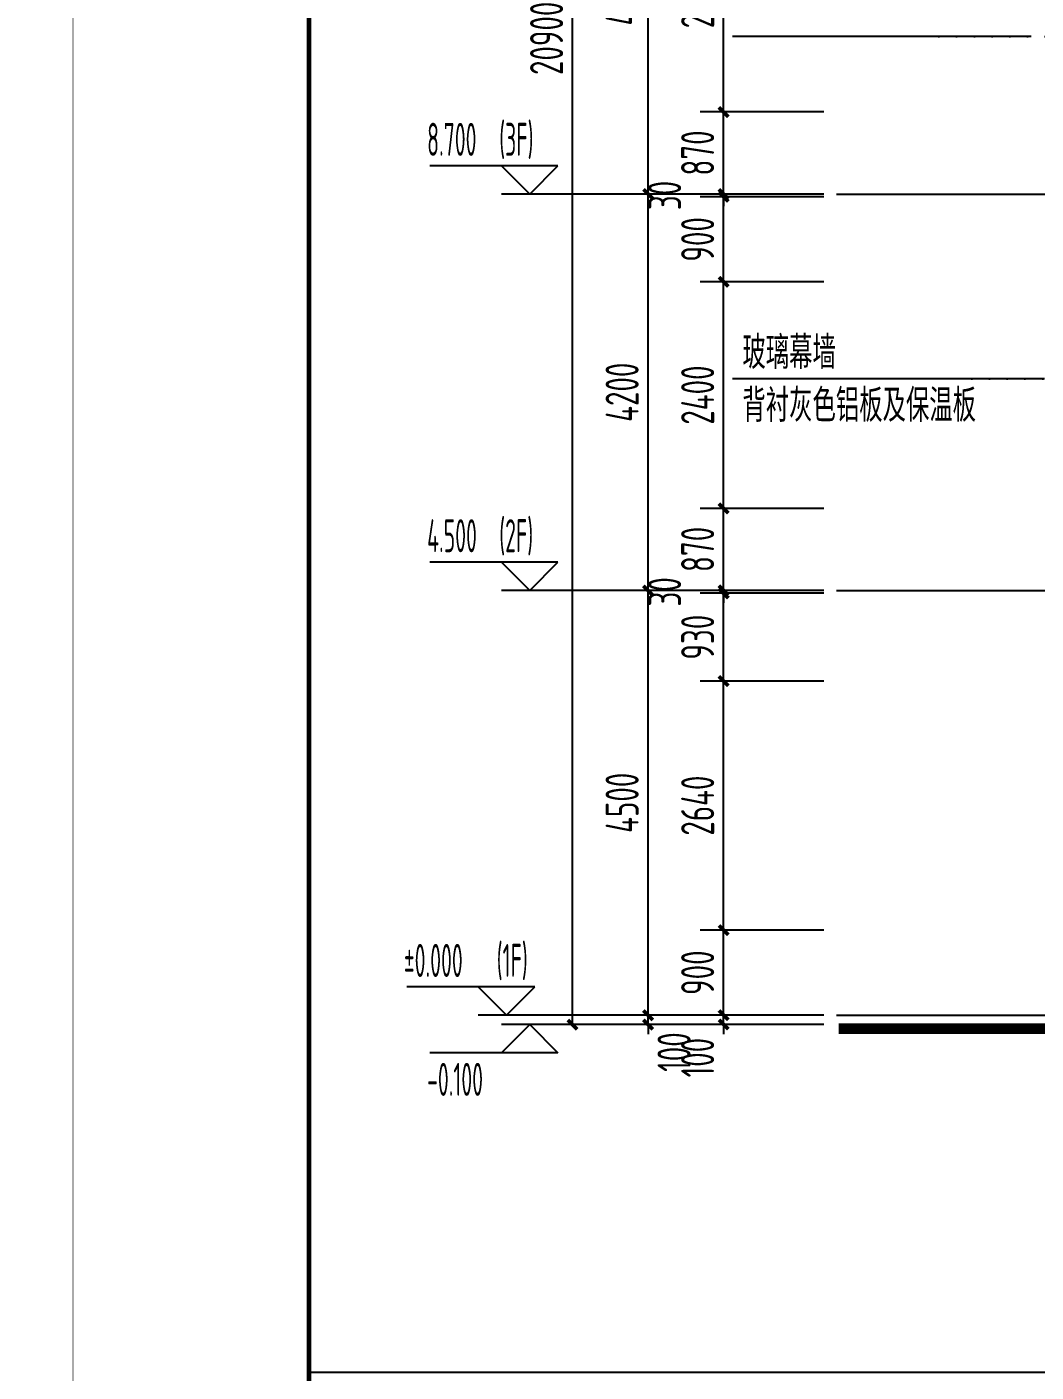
# Model space of a CAD drawing. Extents: x -863035 to 270371, y -8918 to 240488.
# Drawn here: x -315405 to -304715, y 54575 to 68828 of the extents above; entities that cross this region are included whole.
import ezdxf

# ---------------------------------------------------------------- set-up
doc = ezdxf.new("R2010")
doc.units = 0
doc.header["$LTSCALE"] = 1000
doc.header["$MEASUREMENT"] = 0
doc.linetypes.add('109-34 轴网$0$L1$0$$AUDIT_BAD_LTYPE1', pattern=[0])
doc.linetypes.add('DOT2', pattern=[0.125, 0, -0.125])
for name, color, linetype in [('01-标注_尺寸', 124, 'Continuous'), ('01-标注_标高', 200, 'Continuous'), ('01-标注_符号', 200, 'Continuous'), ('01-标注_轴线坐标', 132, 'Continuous'), ('02-TEXT_标注', 130, 'Continuous'), ('E-立面', 255, 'Continuous'), ('E-立面轮廓', 241, 'Continuous')]:
    doc.layers.add(name, color=color, linetype=linetype)
doc.layers.add('04-不打印_辅助线', color=165, linetype='Continuous', plot=False)
doc.styles.add('_TCH_DIM', font='ROS1', dxfattribs={"width": 0.75, "bigfont": 'JD'})
doc.styles.add('_TCH_DIM_T3', font='ROS1', dxfattribs={"width": 0.75, "bigfont": 'JD'})
doc.styles.add('logo-3', font='', dxfattribs={"width": 0.8})
doc.styles.get('logo-3').set_extended_font_data('SimSun')
doc.dimstyles.new('_TCH_ARCH&&100', dxfattribs={"dimtxt": 350, "dimasz": 100, "dimexe": 250, "dimexo": 300, "dimgap": 100, "dimtad": 1, "dimdec": 0, "dimzin": 0, "dimdsep": 46, "dimtxsty": '_TCH_DIM_T3', "dimblk": 'ARCHTICK', "dimcen": 0.09, "dimclrt": 7, "dimazin": 2, "dimtfac": 1, "dimtdec": 0, "dimtix": 1, "dimtmove": 2, "dimatfit": 3, "dimfxl": 0, "dimtolj": 1, "dimtzin": 0, "dimarcsym": 0})
doc.dimstyles.new('副本 ISO-1', dxfattribs={"dimtxt": 2.5, "dimasz": 1.5, "dimexe": 1.25, "dimexo": 0.625, "dimtad": 1, "dimdec": 0, "dimtxsty": 'logo-3', "dimblk": 'ARCHTICK', "dimcen": 2.5, "dimdle": 1, "dimadec": 0, "dimazin": 0, "dimtfac": 1, "dimtdec": 0, "dimtix": 1, "dimtmove": 0, "dimatfit": 3, "dimldrblk": 'AR', "dimfxl": 0, "dimarcsym": 0})

# ---------------------------------------------------------------- blocks, each defined once
blk = doc.blocks.new('图框-A1')
at = {"const_width": 0.05}
blk.add_lwpolyline([(0, 0), (841, 0), (841, 594), (0, 594)], close=True, dxfattribs=at)
blk = doc.blocks.new('_ArchTick')
at = {"color": 0, "linetype": 'ByBlock', "const_width": 0.4}
blk.add_lwpolyline([(-0.5, -0.5), (0.5, 0.5)], dxfattribs=at)
blk = doc.blocks.new('*X7')
at = {"color": 0}
for p, q in [((-1012.3116, 1692.7221), (-1012.3116, 1692.7226)), ((-1012.3115, 1692.7227), (-1012.2838, 1692.7227)), ((-1012.3111, 1692.7217), (-1012.2828, 1692.7217)), ((-1012.3106, 1692.7211), (-1012.3106, 1692.7236)), ((-1012.3105, 1692.7237), (-1012.2848, 1692.7237)), ((-1012.3101, 1692.7207), (-1012.2818, 1692.7207)), ((-1012.3096, 1692.7201), (-1012.3096, 1692.7246)), ((-1012.3095, 1692.7247), (-1012.2858, 1692.7247)), ((-1012.3091, 1692.7197), (-1012.2808, 1692.7197)), ((-1012.3086, 1692.7191), (-1012.3086, 1692.7256)), ((-1012.3085, 1692.7257), (-1012.2868, 1692.7257)), ((-1012.3081, 1692.7187), (-1012.2798, 1692.7187)), ((-1012.3076, 1692.7181), (-1012.3076, 1692.7266)), ((-1012.3075, 1692.7267), (-1012.2878, 1692.7267)), ((-1012.3071, 1692.7177), (-1012.2788, 1692.7177)), ((-1012.3066, 1692.7171), (-1012.3066, 1692.7276)), ((-1012.3065, 1692.7277), (-1012.2888, 1692.7277)), ((-1012.3061, 1692.7167), (-1012.2778, 1692.7167)), ((-1012.3056, 1692.7161), (-1012.3056, 1692.7286)), ((-1012.3055, 1692.7287), (-1012.2898, 1692.7287)), ((-1012.3051, 1692.7157), (-1012.2768, 1692.7157)), ((-1012.3046, 1692.7151), (-1012.3046, 1692.7296)), ((-1012.3045, 1692.7297), (-1012.2908, 1692.7297)), ((-1012.3041, 1692.7147), (-1012.2758, 1692.7147)), ((-1012.3036, 1692.7141), (-1012.3036, 1692.7306)), ((-1012.3035, 1692.7307), (-1012.2918, 1692.7307)), ((-1012.3031, 1692.7137), (-1012.2748, 1692.7137)), ((-1012.3026, 1692.7131), (-1012.3026, 1692.7316)), ((-1012.3025, 1692.7317), (-1012.2928, 1692.7317)), ((-1012.3021, 1692.7127), (-1012.2738, 1692.7127)), ((-1012.3016, 1692.7121), (-1012.3016, 1692.7326)), ((-1012.3015, 1692.7327), (-1012.2938, 1692.7327)), ((-1012.3011, 1692.7117), (-1012.2728, 1692.7117)), ((-1012.3006, 1692.7111), (-1012.3006, 1692.7336)), ((-1012.3005, 1692.7337), (-1012.2948, 1692.7337)), ((-1012.3001, 1692.7107), (-1012.2718, 1692.7107)), ((-1012.2996, 1692.7101), (-1012.2996, 1692.7346)), ((-1012.2995, 1692.7347), (-1012.2958, 1692.7347)), ((-1012.2991, 1692.7097), (-1012.2708, 1692.7097)), ((-1012.2986, 1692.7091), (-1012.2986, 1692.7356)), ((-1012.2985, 1692.7357), (-1012.2968, 1692.7357)), ((-1012.2981, 1692.7087), (-1012.2698, 1692.7087)), ((-1012.2976, 1692.7081), (-1012.2976, 1692.7364)), ((-1012.2971, 1692.7077), (-1012.2688, 1692.7077)), ((-1012.2966, 1692.7071), (-1012.2966, 1692.7354)), ((-1012.2961, 1692.7067), (-1012.2678, 1692.7067)), ((-1012.2956, 1692.7061), (-1012.2956, 1692.7344)), ((-1012.2951, 1692.7057), (-1012.2668, 1692.7057)), ((-1012.2946, 1692.7051), (-1012.2946, 1692.7334)), ((-1012.2941, 1692.7047), (-1012.2658, 1692.7047)), ((-1012.2936, 1692.7041), (-1012.2936, 1692.7324)), ((-1012.2931, 1692.7037), (-1012.2648, 1692.7037)), ((-1012.2926, 1692.7031), (-1012.2926, 1692.7314)), ((-1012.2921, 1692.7027), (-1012.2638, 1692.7027)), ((-1012.2916, 1692.7021), (-1012.2916, 1692.7304)), ((-1012.2911, 1692.7017), (-1012.2628, 1692.7017)), ((-1012.2906, 1692.7011), (-1012.2906, 1692.7294)), ((-1012.2901, 1692.7007), (-1012.2618, 1692.7007)), ((-1012.2896, 1692.7001), (-1012.2896, 1692.7284)), ((-1012.2891, 1692.6997), (-1012.2608, 1692.6997)), ((-1012.2886, 1692.6991), (-1012.2886, 1692.7274)), ((-1012.2881, 1692.6987), (-1012.2598, 1692.6987)), ((-1012.2876, 1692.6981), (-1012.2876, 1692.7264)), ((-1012.2871, 1692.6977), (-1012.2588, 1692.6977)), ((-1012.2866, 1692.6971), (-1012.2866, 1692.7254)), ((-1012.2861, 1692.6967), (-1012.2578, 1692.6967)), ((-1012.2856, 1692.6961), (-1012.2856, 1692.7244)), ((-1012.2851, 1692.6957), (-1012.2568, 1692.6957)), ((-1012.2846, 1692.6951), (-1012.2846, 1692.7234)), ((-1012.2841, 1692.6947), (-1012.2558, 1692.6947)), ((-1012.2836, 1692.6941), (-1012.2836, 1692.7224)), ((-1012.2831, 1692.6937), (-1012.2548, 1692.6937)), ((-1012.2826, 1692.6931), (-1012.2826, 1692.7214)), ((-1012.2821, 1692.6927), (-1012.2538, 1692.6927)), ((-1012.2816, 1692.6921), (-1012.2816, 1692.7204)), ((-1012.2811, 1692.6917), (-1012.2528, 1692.6917)), ((-1012.2806, 1692.6911), (-1012.2806, 1692.7194)), ((-1012.2801, 1692.6907), (-1012.2518, 1692.6907)), ((-1012.2796, 1692.6901), (-1012.2796, 1692.7184)), ((-1012.2786, 1692.6891), (-1012.2786, 1692.7174)), ((-1012.2776, 1692.6881), (-1012.2776, 1692.7164)), ((-1012.2766, 1692.6871), (-1012.2766, 1692.7154)), ((-1012.2756, 1692.6861), (-1012.2756, 1692.7144)), ((-1012.2746, 1692.6851), (-1012.2746, 1692.7134)), ((-1012.2736, 1692.6841), (-1012.2736, 1692.7124)), ((-1012.2726, 1692.6831), (-1012.2726, 1692.7114)), ((-1012.2716, 1692.6821), (-1012.2716, 1692.7104)), ((-1012.2706, 1692.6811), (-1012.2706, 1692.7094)), ((-1012.2696, 1692.6801), (-1012.2696, 1692.7084)), ((-1012.2686, 1692.6791), (-1012.2686, 1692.7074)), ((-1012.2676, 1692.6781), (-1012.2676, 1692.7064)), ((-1012.2666, 1692.6771), (-1012.2666, 1692.7054)), ((-1012.2656, 1692.6761), (-1012.2656, 1692.7044)), ((-1012.2646, 1692.6751), (-1012.2646, 1692.7034)), ((-1012.2636, 1692.6741), (-1012.2636, 1692.7024)), ((-1012.2626, 1692.6731), (-1012.2626, 1692.7014)), ((-1012.2616, 1692.6721), (-1012.2616, 1692.7004)), ((-1012.2606, 1692.6711), (-1012.2606, 1692.6994)), ((-1012.2596, 1692.6701), (-1012.2596, 1692.6984)), ((-1012.2586, 1692.6424), (-1012.2586, 1692.6974)), ((-1012.2576, 1692.6434), (-1012.2576, 1692.6964)), ((-1012.2566, 1692.6444), (-1012.2566, 1692.6954)), ((-1012.2556, 1692.6454), (-1012.2556, 1692.6944)), ((-1012.2546, 1692.6464), (-1012.2546, 1692.6934)), ((-1012.2536, 1692.6474), (-1012.2536, 1692.6924)), ((-1012.2526, 1692.6484), (-1012.2526, 1692.6914)), ((-1012.2516, 1692.6494), (-1012.2516, 1692.6904)), ((-1012.3116, 1692.6177), (-1012.2833, 1692.6177)), ((-1012.3116, 1692.6172), (-1012.3116, 1692.6177)), ((-1012.3111, 1692.6167), (-1012.2843, 1692.6167)), ((-1012.3106, 1692.6187), (-1012.2823, 1692.6187)), ((-1012.3106, 1692.6162), (-1012.3106, 1692.6187)), ((-1012.3101, 1692.6157), (-1012.2853, 1692.6157)), ((-1012.3096, 1692.6197), (-1012.2813, 1692.6197)), ((-1012.3096, 1692.6152), (-1012.3096, 1692.6197)), ((-1012.3091, 1692.6147), (-1012.2863, 1692.6147)), ((-1012.3086, 1692.6207), (-1012.2803, 1692.6207)), ((-1012.3086, 1692.6142), (-1012.3086, 1692.6207)), ((-1012.3081, 1692.6137), (-1012.2873, 1692.6137)), ((-1012.3076, 1692.6217), (-1012.2793, 1692.6217)), ((-1012.3076, 1692.6132), (-1012.3076, 1692.6217)), ((-1012.3071, 1692.6127), (-1012.2883, 1692.6127)), ((-1012.3066, 1692.6227), (-1012.2783, 1692.6227)), ((-1012.3066, 1692.6122), (-1012.3066, 1692.6227)), ((-1012.3061, 1692.6117), (-1012.2893, 1692.6117)), ((-1012.3056, 1692.6237), (-1012.2773, 1692.6237)), ((-1012.3056, 1692.6112), (-1012.3056, 1692.6237)), ((-1012.3051, 1692.6107), (-1012.2903, 1692.6107)), ((-1012.3046, 1692.6247), (-1012.2763, 1692.6247)), ((-1012.3046, 1692.6102), (-1012.3046, 1692.6247)), ((-1012.3041, 1692.6097), (-1012.2913, 1692.6097)), ((-1012.3036, 1692.6257), (-1012.2753, 1692.6257)), ((-1012.3036, 1692.6092), (-1012.3036, 1692.6257)), ((-1012.3031, 1692.6087), (-1012.2923, 1692.6087)), ((-1012.3026, 1692.6267), (-1012.2743, 1692.6267)), ((-1012.3026, 1692.6082), (-1012.3026, 1692.6267)), ((-1012.3021, 1692.6077), (-1012.2933, 1692.6077)), ((-1012.3016, 1692.6277), (-1012.2733, 1692.6277)), ((-1012.3016, 1692.6072), (-1012.3016, 1692.6277)), ((-1012.3011, 1692.6067), (-1012.2943, 1692.6067)), ((-1012.3006, 1692.6287), (-1012.2723, 1692.6287)), ((-1012.3006, 1692.6062), (-1012.3006, 1692.6287)), ((-1012.3001, 1692.6057), (-1012.2953, 1692.6057)), ((-1012.2996, 1692.6297), (-1012.2713, 1692.6297)), ((-1012.2996, 1692.6052), (-1012.2996, 1692.6297)), ((-1012.2991, 1692.6047), (-1012.2963, 1692.6047)), ((-1012.2986, 1692.6307), (-1012.2703, 1692.6307)), ((-1012.2986, 1692.6042), (-1012.2986, 1692.6307)), ((-1012.2981, 1692.6037), (-1012.2973, 1692.6037)), ((-1012.2976, 1692.6317), (-1012.2693, 1692.6317)), ((-1012.2976, 1692.6034), (-1012.2976, 1692.6317)), ((-1012.2966, 1692.6327), (-1012.2683, 1692.6327)), ((-1012.2966, 1692.6044), (-1012.2966, 1692.6327)), ((-1012.2956, 1692.6337), (-1012.2673, 1692.6337)), ((-1012.2956, 1692.6054), (-1012.2956, 1692.6337)), ((-1012.2946, 1692.6347), (-1012.2663, 1692.6347)), ((-1012.2946, 1692.6064), (-1012.2946, 1692.6347)), ((-1012.2936, 1692.6357), (-1012.2653, 1692.6357)), ((-1012.2936, 1692.6074), (-1012.2936, 1692.6357)), ((-1012.2926, 1692.6367), (-1012.2643, 1692.6367)), ((-1012.2926, 1692.6084), (-1012.2926, 1692.6367)), ((-1012.2916, 1692.6377), (-1012.2633, 1692.6377)), ((-1012.2916, 1692.6094), (-1012.2916, 1692.6377)), ((-1012.2906, 1692.6387), (-1012.2623, 1692.6387)), ((-1012.2906, 1692.6104), (-1012.2906, 1692.6387)), ((-1012.2896, 1692.6397), (-1012.2613, 1692.6397)), ((-1012.2896, 1692.6114), (-1012.2896, 1692.6397)), ((-1012.2886, 1692.6407), (-1012.2603, 1692.6407)), ((-1012.2886, 1692.6124), (-1012.2886, 1692.6407)), ((-1012.2876, 1692.6417), (-1012.2593, 1692.6417)), ((-1012.2876, 1692.6134), (-1012.2876, 1692.6417)), ((-1012.2866, 1692.6427), (-1012.2583, 1692.6427)), ((-1012.2866, 1692.6144), (-1012.2866, 1692.6427)), ((-1012.2856, 1692.6437), (-1012.2573, 1692.6437)), ((-1012.2856, 1692.6154), (-1012.2856, 1692.6437)), ((-1012.2846, 1692.6447), (-1012.2563, 1692.6447)), ((-1012.2846, 1692.6164), (-1012.2846, 1692.6447)), ((-1012.2836, 1692.6457), (-1012.2553, 1692.6457)), ((-1012.2836, 1692.6174), (-1012.2836, 1692.6457)), ((-1012.2826, 1692.6467), (-1012.2543, 1692.6467)), ((-1012.2826, 1692.6184), (-1012.2826, 1692.6467)), ((-1012.2816, 1692.6477), (-1012.2533, 1692.6477)), ((-1012.2816, 1692.6194), (-1012.2816, 1692.6477)), ((-1012.2806, 1692.6487), (-1012.2523, 1692.6487)), ((-1012.2806, 1692.6204), (-1012.2806, 1692.6487)), ((-1012.2796, 1692.6497), (-1012.2513, 1692.6497)), ((-1012.2796, 1692.6214), (-1012.2796, 1692.6497)), ((-1012.2791, 1692.6897), (-1012.2508, 1692.6897)), ((-1012.2786, 1692.6507), (-1012.2503, 1692.6507)), ((-1012.2786, 1692.6224), (-1012.2786, 1692.6507)), ((-1012.2781, 1692.6887), (-1012.2498, 1692.6887)), ((-1012.2776, 1692.6517), (-1012.2493, 1692.6517)), ((-1012.2776, 1692.6234), (-1012.2776, 1692.6517)), ((-1012.2771, 1692.6877), (-1012.2488, 1692.6877)), ((-1012.2766, 1692.6527), (-1012.2483, 1692.6527)), ((-1012.2766, 1692.6244), (-1012.2766, 1692.6527)), ((-1012.2761, 1692.6867), (-1012.2478, 1692.6867)), ((-1012.2756, 1692.6537), (-1012.2473, 1692.6537)), ((-1012.2756, 1692.6254), (-1012.2756, 1692.6537)), ((-1012.2751, 1692.6857), (-1012.2468, 1692.6857)), ((-1012.2746, 1692.6547), (-1012.2463, 1692.6547)), ((-1012.2746, 1692.6264), (-1012.2746, 1692.6547)), ((-1012.2741, 1692.6847), (-1012.2458, 1692.6847)), ((-1012.2736, 1692.6557), (-1012.2453, 1692.6557)), ((-1012.2736, 1692.6274), (-1012.2736, 1692.6557)), ((-1012.2731, 1692.6837), (-1012.2448, 1692.6837)), ((-1012.2726, 1692.6567), (-1012.2443, 1692.6567)), ((-1012.2726, 1692.6284), (-1012.2726, 1692.6567)), ((-1012.2721, 1692.6827), (-1012.2438, 1692.6827)), ((-1012.2716, 1692.6577), (-1012.2433, 1692.6577)), ((-1012.2716, 1692.6294), (-1012.2716, 1692.6577)), ((-1012.2711, 1692.6817), (-1012.2428, 1692.6817)), ((-1012.2706, 1692.6587), (-1012.2423, 1692.6587)), ((-1012.2706, 1692.6304), (-1012.2706, 1692.6587)), ((-1012.2701, 1692.6807), (-1012.2418, 1692.6807)), ((-1012.2696, 1692.6597), (-1012.2413, 1692.6597)), ((-1012.2696, 1692.6314), (-1012.2696, 1692.6597)), ((-1012.2691, 1692.6797), (-1012.2408, 1692.6797)), ((-1012.2686, 1692.6607), (-1012.2403, 1692.6607)), ((-1012.2686, 1692.6324), (-1012.2686, 1692.6607)), ((-1012.2681, 1692.6787), (-1012.2398, 1692.6787)), ((-1012.2676, 1692.6617), (-1012.2393, 1692.6617)), ((-1012.2676, 1692.6334), (-1012.2676, 1692.6617)), ((-1012.2671, 1692.6777), (-1012.2388, 1692.6777)), ((-1012.2666, 1692.6627), (-1012.2383, 1692.6627)), ((-1012.2666, 1692.6344), (-1012.2666, 1692.6627)), ((-1012.2661, 1692.6767), (-1012.2378, 1692.6767)), ((-1012.2656, 1692.6637), (-1012.2373, 1692.6637)), ((-1012.2656, 1692.6354), (-1012.2656, 1692.6637)), ((-1012.2651, 1692.6757), (-1012.2368, 1692.6757)), ((-1012.2646, 1692.6647), (-1012.2363, 1692.6647)), ((-1012.2646, 1692.6364), (-1012.2646, 1692.6647)), ((-1012.2641, 1692.6747), (-1012.2358, 1692.6747)), ((-1012.2636, 1692.6657), (-1012.2353, 1692.6657)), ((-1012.2636, 1692.6374), (-1012.2636, 1692.6657)), ((-1012.2631, 1692.6737), (-1012.2348, 1692.6737)), ((-1012.2626, 1692.6667), (-1012.2343, 1692.6667)), ((-1012.2626, 1692.6384), (-1012.2626, 1692.6667)), ((-1012.2621, 1692.6727), (-1012.2338, 1692.6727)), ((-1012.2616, 1692.6677), (-1012.2333, 1692.6677)), ((-1012.2616, 1692.6394), (-1012.2616, 1692.6677)), ((-1012.2611, 1692.6717), (-1012.2328, 1692.6717)), ((-1012.2606, 1692.6687), (-1012.2323, 1692.6687)), ((-1012.2606, 1692.6404), (-1012.2606, 1692.6687)), ((-1012.2601, 1692.6707), (-1012.2318, 1692.6707)), ((-1012.2596, 1692.6697), (-1012.2313, 1692.6697)), ((-1012.2596, 1692.6414), (-1012.2596, 1692.6697)), ((-1012.2506, 1692.6504), (-1012.2506, 1692.6894)), ((-1012.2496, 1692.6514), (-1012.2496, 1692.6884)), ((-1012.2486, 1692.6524), (-1012.2486, 1692.6874)), ((-1012.2476, 1692.6534), (-1012.2476, 1692.6864)), ((-1012.2466, 1692.6544), (-1012.2466, 1692.6854)), ((-1012.2456, 1692.6554), (-1012.2456, 1692.6844)), ((-1012.2446, 1692.6564), (-1012.2446, 1692.6834)), ((-1012.2436, 1692.6574), (-1012.2436, 1692.6824)), ((-1012.2426, 1692.6584), (-1012.2426, 1692.6814)), ((-1012.2416, 1692.6594), (-1012.2416, 1692.6804)), ((-1012.2406, 1692.6604), (-1012.2406, 1692.6794)), ((-1012.2396, 1692.6614), (-1012.2396, 1692.6784)), ((-1012.2386, 1692.6624), (-1012.2386, 1692.6774)), ((-1012.2376, 1692.6634), (-1012.2376, 1692.6764)), ((-1012.2366, 1692.6644), (-1012.2366, 1692.6754)), ((-1012.2356, 1692.6654), (-1012.2356, 1692.6744)), ((-1012.2346, 1692.6664), (-1012.2346, 1692.6734)), ((-1012.2336, 1692.6674), (-1012.2336, 1692.6724)), ((-1012.2326, 1692.6684), (-1012.2326, 1692.6714)), ((-1012.2316, 1692.6694), (-1012.2316, 1692.6704))]:
    blk.add_line(p, q, dxfattribs=at)
blk = doc.blocks.new('A-ARROW')
blk.add_lwpolyline([(0.0808, 0.0525), (0.0666, 0.0666), (0, 0), (0.0666, -0.0666), (0.0808, -0.0525), (0.0283, 0)], close=True)
at = {"rotation": 180}
blk.add_blockref('*X7', (-1012.2311, 1692.6699), dxfattribs=at)
blk = doc.blocks.new('AR')
at = {"xscale": -21.59999999986031, "yscale": 21.59999999999127, "zscale": 21.6, "rotation": 359.9999997162888}
blk.add_blockref('A-ARROW', (0, 0), dxfattribs=at)
blk = doc.blocks.new('*D2370')
at = {"layer": '01-标注_轴线坐标', "color": 0, "lineweight": -2, "transparency": 16777216}
for p, q in [((4654, -10818), (3341, -10818)), ((3591, -15018), (3591, -10818)), ((4654, -15018), (3341, -15018))]:
    blk.add_line(p, q, dxfattribs=at)
at = {"layer": 'Defpoints', "color": 0, "transparency": 16777216}
for p in [(3591, -10818), (4954, -10818), (4954, -15018)]:
    blk.add_point(p, dxfattribs=at)
at = {"layer": '01-标注_轴线坐标', "color": 0, "lineweight": -2, "transparency": 16777216, "xscale": 100, "yscale": 100, "zscale": 100}
for p, rotation in [((3591, -10818), 90), ((3591, -15018), 270)]:
    blk.add_blockref('_ArchTick', p, dxfattribs=dict(at, rotation=rotation))
at = {"layer": '01-标注_轴线坐标', "color": 7, "transparency": 16777216, "insert": (3316, -12918), "char_height": 350, "attachment_point": 5, "rotation": 90, "style": '_TCH_DIM_T3'}
blk.add_mtext('\\A1;4200', dxfattribs=at)
blk = doc.blocks.new('*D2371')
at = {"layer": '01-标注_轴线坐标', "color": 0, "lineweight": -2, "transparency": 16777216}
for p, q in [((4654, -15018), (3341, -15018)), ((3591, -19218), (3591, -15018)), ((4654, -19218), (3341, -19218))]:
    blk.add_line(p, q, dxfattribs=at)
at = {"layer": 'Defpoints', "color": 0, "transparency": 16777216}
for p in [(3591, -15018), (4954, -15018), (4954, -19218)]:
    blk.add_point(p, dxfattribs=at)
at = {"layer": '01-标注_轴线坐标', "color": 0, "lineweight": -2, "transparency": 16777216, "xscale": 100, "yscale": 100, "zscale": 100}
for p, rotation in [((3591, -15018), 90), ((3591, -19218), 270)]:
    blk.add_blockref('_ArchTick', p, dxfattribs=dict(at, rotation=rotation))
at = {"layer": '01-标注_轴线坐标', "color": 7, "transparency": 16777216, "insert": (3316, -17118), "char_height": 350, "attachment_point": 5, "rotation": 90, "style": '_TCH_DIM_T3'}
blk.add_mtext('\\A1;4200', dxfattribs=at)
blk = doc.blocks.new('*D2372')
at = {"layer": '01-标注_轴线坐标', "color": 0, "lineweight": -2, "transparency": 16777216}
for p, q in [((4654, -19218), (3341, -19218)), ((3591, -23718), (3591, -19218)), ((4654, -23718), (3341, -23718))]:
    blk.add_line(p, q, dxfattribs=at)
at = {"layer": 'Defpoints', "color": 0, "transparency": 16777216}
for p in [(3591, -19218), (4954, -19218), (4954, -23718)]:
    blk.add_point(p, dxfattribs=at)
at = {"layer": '01-标注_轴线坐标', "color": 0, "lineweight": -2, "transparency": 16777216, "xscale": 100, "yscale": 100, "zscale": 100}
for p, rotation in [((3591, -19218), 90), ((3591, -23718), 270)]:
    blk.add_blockref('_ArchTick', p, dxfattribs=dict(at, rotation=rotation))
at = {"layer": '01-标注_轴线坐标', "color": 7, "transparency": 16777216, "insert": (3316, -21468), "char_height": 350, "attachment_point": 5, "rotation": 90, "style": '_TCH_DIM_T3'}
blk.add_mtext('\\A1;4500', dxfattribs=at)
blk = doc.blocks.new('*D2373')
at = {"layer": '01-标注_轴线坐标', "color": 0, "lineweight": -2, "transparency": 16777216}
for p, q in [((3591, -23718), (3591, -23618)), ((4654, -23718), (3341, -23718)), ((3591, -23818), (3591, -23718)), ((4654, -23818), (3341, -23818)), ((3591, -23818), (3591, -23918))]:
    blk.add_line(p, q, dxfattribs=at)
at = {"layer": 'Defpoints', "color": 0, "transparency": 16777216}
for p in [(3591, -23718), (4954, -23718), (4954, -23818)]:
    blk.add_point(p, dxfattribs=at)
at = {"layer": '01-标注_轴线坐标', "color": 0, "lineweight": -2, "transparency": 16777216, "xscale": 100, "yscale": 100, "zscale": 100}
for p, rotation in [((3591, -23718), 270), ((3591, -23818), 90)]:
    blk.add_blockref('_ArchTick', p, dxfattribs=dict(at, rotation=rotation))
at = {"layer": '01-标注_轴线坐标', "color": 7, "transparency": 16777216, "insert": (3866, -24109), "char_height": 350, "attachment_point": 5, "rotation": 90, "style": '_TCH_DIM_T3'}
blk.add_mtext('\\A1;100', dxfattribs=at)
blk = doc.blocks.new('*D2374')
at = {"layer": '01-标注_轴线坐标', "color": 0, "lineweight": -2, "transparency": 16777216}
for p, q in [((5154, -2918), (2541, -2918)), ((2791, -23818), (2791, -2918)), ((5154, -23818), (2541, -23818))]:
    blk.add_line(p, q, dxfattribs=at)
at = {"layer": 'Defpoints', "color": 0, "transparency": 16777216}
for p in [(2791, -2918), (5454, -2918), (5454, -23818)]:
    blk.add_point(p, dxfattribs=at)
at = {"layer": '01-标注_轴线坐标', "color": 0, "lineweight": -2, "transparency": 16777216, "xscale": 100, "yscale": 100, "zscale": 100}
for p, rotation in [((2791, -2918), 90), ((2791, -23818), 270)]:
    blk.add_blockref('_ArchTick', p, dxfattribs=dict(at, rotation=rotation))
at = {"layer": '01-标注_轴线坐标', "color": 7, "transparency": 16777216, "insert": (2516, -13368), "char_height": 350, "attachment_point": 5, "rotation": 90, "style": '_TCH_DIM_T3'}
blk.add_mtext('\\A1;20900', dxfattribs=at)
blk = doc.blocks.new('*D2384')
at = {"layer": '01-标注_尺寸', "color": 0, "lineweight": -2, "transparency": 16777216}
for p, q in [((5454, -11748), (4141, -11748)), ((4391, -14148), (4391, -11748)), ((5454, -14148), (4141, -14148))]:
    blk.add_line(p, q, dxfattribs=at)
at = {"layer": 'Defpoints', "color": 0, "transparency": 16777216}
for p in [(4391, -11748), (5754, -11748), (5754, -14148)]:
    blk.add_point(p, dxfattribs=at)
at = {"layer": '01-标注_尺寸', "color": 0, "lineweight": -2, "transparency": 16777216, "xscale": 100, "yscale": 100, "zscale": 100}
for p, rotation in [((4391, -11748), 90), ((4391, -14148), 270)]:
    blk.add_blockref('_ArchTick', p, dxfattribs=dict(at, rotation=rotation))
at = {"layer": '01-标注_尺寸', "color": 7, "transparency": 16777216, "insert": (4116, -12948), "char_height": 350, "attachment_point": 5, "rotation": 90, "style": '_TCH_DIM_T3'}
blk.add_mtext('\\A1;2400', dxfattribs=at)
blk = doc.blocks.new('*D2385')
at = {"layer": '01-标注_尺寸', "color": 0, "lineweight": -2, "transparency": 16777216}
for p, q in [((5454, -14148), (4141, -14148)), ((4391, -15018), (4391, -14148)), ((5454, -15018), (4141, -15018))]:
    blk.add_line(p, q, dxfattribs=at)
at = {"layer": 'Defpoints', "color": 0, "transparency": 16777216}
for p in [(4391, -14148), (5754, -14148), (5754, -15018)]:
    blk.add_point(p, dxfattribs=at)
at = {"layer": '01-标注_尺寸', "color": 0, "lineweight": -2, "transparency": 16777216, "xscale": 100, "yscale": 100, "zscale": 100}
for p, rotation in [((4391, -14148), 90), ((4391, -15018), 270)]:
    blk.add_blockref('_ArchTick', p, dxfattribs=dict(at, rotation=rotation))
at = {"layer": '01-标注_尺寸', "color": 7, "transparency": 16777216, "insert": (4116, -14583), "char_height": 350, "attachment_point": 5, "rotation": 90, "style": '_TCH_DIM_T3'}
blk.add_mtext('\\A1;870', dxfattribs=at)
blk = doc.blocks.new('*D2386')
at = {"layer": '01-标注_尺寸', "color": 0, "lineweight": -2, "transparency": 16777216}
for p, q in [((4391, -15018), (4391, -14918)), ((5454, -15018), (4141, -15018)), ((5454, -15048), (4141, -15048)), ((4391, -15048), (4391, -15018)), ((4391, -15048), (4391, -15148))]:
    blk.add_line(p, q, dxfattribs=at)
at = {"layer": 'Defpoints', "color": 0, "transparency": 16777216}
for p in [(4391, -15018), (5754, -15018), (5754, -15048)]:
    blk.add_point(p, dxfattribs=at)
at = {"layer": '01-标注_尺寸', "color": 0, "lineweight": -2, "transparency": 16777216, "xscale": 100, "yscale": 100, "zscale": 100}
for p, rotation in [((4391, -15018), 270), ((4391, -15048), 90)]:
    blk.add_blockref('_ArchTick', p, dxfattribs=dict(at, rotation=rotation))
at = {"layer": '01-标注_尺寸', "color": 7, "transparency": 16777216, "insert": (3766, -15033), "char_height": 350, "attachment_point": 5, "rotation": 90, "style": '_TCH_DIM_T3'}
blk.add_mtext('\\A1;30', dxfattribs=at)
blk = doc.blocks.new('*D2387')
at = {"layer": '01-标注_尺寸', "color": 0, "lineweight": -2, "transparency": 16777216}
for p, q in [((5454, -15048), (4141, -15048)), ((4391, -15948), (4391, -15048)), ((5454, -15948), (4141, -15948))]:
    blk.add_line(p, q, dxfattribs=at)
at = {"layer": 'Defpoints', "color": 0, "transparency": 16777216}
for p in [(4391, -15048), (5754, -15048), (5754, -15948)]:
    blk.add_point(p, dxfattribs=at)
at = {"layer": '01-标注_尺寸', "color": 0, "lineweight": -2, "transparency": 16777216, "xscale": 100, "yscale": 100, "zscale": 100}
for p, rotation in [((4391, -15048), 90), ((4391, -15948), 270)]:
    blk.add_blockref('_ArchTick', p, dxfattribs=dict(at, rotation=rotation))
at = {"layer": '01-标注_尺寸', "color": 7, "transparency": 16777216, "insert": (4116, -15498), "char_height": 350, "attachment_point": 5, "rotation": 90, "style": '_TCH_DIM_T3'}
blk.add_mtext('\\A1;900', dxfattribs=at)
blk = doc.blocks.new('*D2388')
at = {"layer": '01-标注_尺寸', "color": 0, "lineweight": -2, "transparency": 16777216}
for p, q in [((5454, -15948), (4141, -15948)), ((4391, -18348), (4391, -15948)), ((5454, -18348), (4141, -18348))]:
    blk.add_line(p, q, dxfattribs=at)
at = {"layer": 'Defpoints', "color": 0, "transparency": 16777216}
for p in [(4391, -15948), (5754, -15948), (5754, -18348)]:
    blk.add_point(p, dxfattribs=at)
at = {"layer": '01-标注_尺寸', "color": 0, "lineweight": -2, "transparency": 16777216, "xscale": 100, "yscale": 100, "zscale": 100}
for p, rotation in [((4391, -15948), 90), ((4391, -18348), 270)]:
    blk.add_blockref('_ArchTick', p, dxfattribs=dict(at, rotation=rotation))
at = {"layer": '01-标注_尺寸', "color": 7, "transparency": 16777216, "insert": (4116, -17148), "char_height": 350, "attachment_point": 5, "rotation": 90, "style": '_TCH_DIM_T3'}
blk.add_mtext('\\A1;2400', dxfattribs=at)
blk = doc.blocks.new('*D2389')
at = {"layer": '01-标注_尺寸', "color": 0, "lineweight": -2, "transparency": 16777216}
for p, q in [((5454, -18348), (4141, -18348)), ((4391, -19218), (4391, -18348)), ((5454, -19218), (4141, -19218))]:
    blk.add_line(p, q, dxfattribs=at)
at = {"layer": 'Defpoints', "color": 0, "transparency": 16777216}
for p in [(4391, -18348), (5754, -18348), (5754, -19218)]:
    blk.add_point(p, dxfattribs=at)
at = {"layer": '01-标注_尺寸', "color": 0, "lineweight": -2, "transparency": 16777216, "xscale": 100, "yscale": 100, "zscale": 100}
for p, rotation in [((4391, -18348), 90), ((4391, -19218), 270)]:
    blk.add_blockref('_ArchTick', p, dxfattribs=dict(at, rotation=rotation))
at = {"layer": '01-标注_尺寸', "color": 7, "transparency": 16777216, "insert": (4116, -18783), "char_height": 350, "attachment_point": 5, "rotation": 90, "style": '_TCH_DIM_T3'}
blk.add_mtext('\\A1;870', dxfattribs=at)
blk = doc.blocks.new('*D2390')
at = {"layer": '01-标注_尺寸', "color": 0, "lineweight": -2, "transparency": 16777216}
for p, q in [((5454, -19218), (4141, -19218)), ((4391, -19218), (4391, -19118)), ((4391, -19248), (4391, -19218)), ((5454, -19248), (4141, -19248)), ((4391, -19248), (4391, -19348))]:
    blk.add_line(p, q, dxfattribs=at)
at = {"layer": 'Defpoints', "color": 0, "transparency": 16777216}
for p in [(4391, -19218), (5754, -19218), (5754, -19248)]:
    blk.add_point(p, dxfattribs=at)
at = {"layer": '01-标注_尺寸', "color": 0, "lineweight": -2, "transparency": 16777216, "xscale": 100, "yscale": 100, "zscale": 100}
for p, rotation in [((4391, -19218), 270), ((4391, -19248), 90)]:
    blk.add_blockref('_ArchTick', p, dxfattribs=dict(at, rotation=rotation))
at = {"layer": '01-标注_尺寸', "color": 7, "transparency": 16777216, "insert": (3766, -19233), "char_height": 350, "attachment_point": 5, "rotation": 90, "style": '_TCH_DIM_T3'}
blk.add_mtext('\\A1;30', dxfattribs=at)
blk = doc.blocks.new('*D2391')
at = {"layer": '01-标注_尺寸', "color": 0, "lineweight": -2, "transparency": 16777216}
for p, q in [((5454, -19248), (4141, -19248)), ((4391, -20178), (4391, -19248)), ((5454, -20178), (4141, -20178))]:
    blk.add_line(p, q, dxfattribs=at)
at = {"layer": 'Defpoints', "color": 0, "transparency": 16777216}
for p in [(4391, -19248), (5754, -19248), (5754, -20178)]:
    blk.add_point(p, dxfattribs=at)
at = {"layer": '01-标注_尺寸', "color": 0, "lineweight": -2, "transparency": 16777216, "xscale": 100, "yscale": 100, "zscale": 100}
for p, rotation in [((4391, -19248), 90), ((4391, -20178), 270)]:
    blk.add_blockref('_ArchTick', p, dxfattribs=dict(at, rotation=rotation))
at = {"layer": '01-标注_尺寸', "color": 7, "transparency": 16777216, "insert": (4116, -19713), "char_height": 350, "attachment_point": 5, "rotation": 90, "style": '_TCH_DIM_T3'}
blk.add_mtext('\\A1;930', dxfattribs=at)
blk = doc.blocks.new('*D2392')
at = {"layer": '01-标注_尺寸', "color": 0, "lineweight": -2, "transparency": 16777216}
for p, q in [((5454, -20178), (4141, -20178)), ((4391, -22818), (4391, -20178)), ((5454, -22818), (4141, -22818))]:
    blk.add_line(p, q, dxfattribs=at)
at = {"layer": 'Defpoints', "color": 0, "transparency": 16777216}
for p in [(4391, -20178), (5754, -20178), (5754, -22818)]:
    blk.add_point(p, dxfattribs=at)
at = {"layer": '01-标注_尺寸', "color": 0, "lineweight": -2, "transparency": 16777216, "xscale": 100, "yscale": 100, "zscale": 100}
for p, rotation in [((4391, -20178), 90), ((4391, -22818), 270)]:
    blk.add_blockref('_ArchTick', p, dxfattribs=dict(at, rotation=rotation))
at = {"layer": '01-标注_尺寸', "color": 7, "transparency": 16777216, "insert": (4116, -21498), "char_height": 350, "attachment_point": 5, "rotation": 90, "style": '_TCH_DIM_T3'}
blk.add_mtext('\\A1;2640', dxfattribs=at)
blk = doc.blocks.new('*D2393')
at = {"layer": '01-标注_尺寸', "color": 0, "lineweight": -2, "transparency": 16777216}
for p, q in [((5454, -22818), (4141, -22818)), ((4391, -23718), (4391, -22818)), ((5454, -23718), (4141, -23718))]:
    blk.add_line(p, q, dxfattribs=at)
at = {"layer": 'Defpoints', "color": 0, "transparency": 16777216}
for p in [(4391, -22818), (5754, -22818), (5754, -23718)]:
    blk.add_point(p, dxfattribs=at)
at = {"layer": '01-标注_尺寸', "color": 0, "lineweight": -2, "transparency": 16777216, "xscale": 100, "yscale": 100, "zscale": 100}
for p, rotation in [((4391, -22818), 90), ((4391, -23718), 270)]:
    blk.add_blockref('_ArchTick', p, dxfattribs=dict(at, rotation=rotation))
at = {"layer": '01-标注_尺寸', "color": 7, "transparency": 16777216, "insert": (4116, -23268), "char_height": 350, "attachment_point": 5, "rotation": 90, "style": '_TCH_DIM_T3'}
blk.add_mtext('\\A1;900', dxfattribs=at)
blk = doc.blocks.new('*D2394')
at = {"layer": '01-标注_尺寸', "color": 0, "lineweight": -2, "transparency": 16777216}
for p, q in [((4391, -23718), (4391, -23618)), ((5454, -23718), (4141, -23718)), ((4391, -23818), (4391, -23718)), ((5454, -23818), (4141, -23818)), ((4391, -23818), (4391, -23918))]:
    blk.add_line(p, q, dxfattribs=at)
at = {"layer": 'Defpoints', "color": 0, "transparency": 16777216}
for p in [(4391, -23718), (5754, -23718), (5754, -23818)]:
    blk.add_point(p, dxfattribs=at)
at = {"layer": '01-标注_尺寸', "color": 0, "lineweight": -2, "transparency": 16777216, "xscale": 100, "yscale": 100, "zscale": 100}
for p, rotation in [((4391, -23718), 270), ((4391, -23818), 90)]:
    blk.add_blockref('_ArchTick', p, dxfattribs=dict(at, rotation=rotation))
at = {"layer": '01-标注_尺寸', "color": 7, "transparency": 16777216, "insert": (4116, -24168), "char_height": 350, "attachment_point": 5, "rotation": 90, "style": '_TCH_DIM_T3'}
blk.add_mtext('\\A1;100', dxfattribs=at)
blk = doc.blocks.new('图框-A1+1-4')
for points, const_width in [([(0, 0), (1051, 0), (1051, 594), (0, 594)], 0.05), ([(976, 584), (25, 584), (25, 10), (976, 10)], 0.5)]:
    blk.add_lwpolyline(points, close=True, dxfattribs=dict(const_width=const_width))
blk = doc.blocks.new('hgrsjhytd')
at = {"layer": '01-标注_标高'}
for p, q in [((2636.7, -14718.3), (1280.2, -14718.3)), ((2336.7, -15018.3), (2036.7, -14718.3)), ((2336.7, -15018.3), (2636.7, -14718.3)), ((3836.7, -15018.3), (2036.7, -15018.3)), ((2636.7, -18918.3), (1280.2, -18918.3)), ((2336.7, -19218.3), (2036.7, -18918.3)), ((2336.7, -19218.3), (2636.7, -18918.3)), ((3836.7, -19218.3), (2036.7, -19218.3)), ((2390.9, -23418.3), (1034.4, -23418.3)), ((2090.9, -23718.3), (1790.9, -23418.3)), ((2090.9, -23718.3), (2390.9, -23418.3)), ((3590.9, -23718.3), (1790.9, -23718.3)), ((2336.7, -23818.3), (2036.7, -24118.3)), ((3836.7, -23818.3), (2036.7, -23818.3)), ((2336.7, -23818.3), (2636.7, -24118.3)), ((2636.7, -24118.3), (1280.2, -24118.3))]:
    blk.add_line(p, q, dxfattribs=at)
at = {"layer": '01-标注_符号'}
for p, q in [((7647.7, -13348.9), (4485.1, -13348.9)), ((7790.1, -16976.4), (4485.1, -16976.4))]:
    blk.add_line(p, q, dxfattribs=at)
at = {"layer": '04-不打印_辅助线'}
for points in [[(5587.2, -15018.3), (50637.1, -15018.3)], [(5587.2, -19218.3), (50637.1, -19218.3)], [(5587.2, -23718.3), (50637.1, -23718.3)]]:
    blk.add_lwpolyline(points, dxfattribs=at)
at = {"layer": 'E-立面', "linetype": '109-34 轴网$0$L1$0$$AUDIT_BAD_LTYPE1'}
blk.add_lwpolyline([(50637.1, -23818.3), (5610.2, -23818.3)], dxfattribs=at)
at = {"layer": 'E-立面轮廓', "linetype": '109-34 轴网$0$L1$0$$AUDIT_BAD_LTYPE1', "const_width": 100}
blk.add_lwpolyline([(50637.1, -23868.3), (5610.2, -23868.3)], dxfattribs=at)
at = {"layer": '02-TEXT_标注', "style": '_TCH_DIM'}
for s, height, width, p in [('(3F)', 350, 0.5625, (2014.1, -14613.3)), ('8.700', 350, 0.5625, (1250.2, -14613.3)), ('玻璃幕墙', 347.29, 0.75, (4590.1, -16871.4)), ('背衬灰色铝板及保温板', 347.29, 0.75, (4590.1, -17431.4)), ('4.500', 350, 0.5625, (1250.2, -18813.3)), ('(2F)', 350, 0.5625, (2014.1, -18813.3)), ('(1F)', 350, 0.5625, (1987.2, -23313.3)), ('%%P0.000', 350, 0.5625, (1004.4, -23313.3)), ('-0.100', 350, 0.5625, (1250.2, -24573.3))]:
    blk.add_text(s, height=height, dxfattribs=dict(at, width=width)).set_placement(p)
at = {"layer": '01-标注_尺寸'}
for p1, p2, picture, middle in [((5753.9, -14148.3), (5753.9, -11748.3), '*D2384', (4115.9, -12948.3)), ((5753.9, -15018.3), (5753.9, -14148.3), '*D2385', (4115.9, -14583.3)), ((5753.9, -15948.3), (5753.9, -15048.3), '*D2387', (4115.9, -15498.3)), ((5753.9, -18348.3), (5753.9, -15948.3), '*D2388', (4115.9, -17148.3)), ((5753.9, -19218.3), (5753.9, -18348.3), '*D2389', (4115.9, -18783.3)), ((5753.9, -20178.3), (5753.9, -19248.3), '*D2391', (4115.9, -19713.3)), ((5753.9, -22818.3), (5753.9, -20178.3), '*D2392', (4115.9, -21498.3)), ((5753.9, -23718.3), (5753.9, -22818.3), '*D2393', (4115.9, -23268.3))]:
    dim = blk.add_aligned_dim(p1=p1, p2=p2, distance=1363, dimstyle='_TCH_ARCH&&100', dxfattribs=at)
    dim.commit()
    dim.dimension.update_dxf_attribs({"geometry": picture, "text_midpoint": middle})
for base, p1, p2, picture, middle in [((4390.9, -15018.3), (5753.9, -15048.3), (5753.9, -15018.3), '*D2386', (3765.9, -15033.3)), ((4390.9, -19218.3), (5753.9, -19248.3), (5753.9, -19218.3), '*D2390', (3765.9, -19233.3)), ((4390.9, -23718.3), (5753.9, -23818.3), (5753.9, -23718.3), '*D2394', (4115.9, -24168.3))]:
    dim = blk.add_linear_dim(base=base, p1=p1, p2=p2, angle=90, dimstyle='_TCH_ARCH&&100', dxfattribs=at)
    dim.commit()
    dim.dimension.update_dxf_attribs({"geometry": picture, "text_midpoint": middle, "dimtype": 161})
at = {"layer": '01-标注_轴线坐标'}
for p1, p2, distance, picture, middle in [((5453.9, -23818.3), (5453.9, -2918.3), 2663, '*D2374', (2515.9, -13368.3)), ((4953.9, -15018.3), (4953.9, -10818.3), 1363, '*D2370', (3315.9, -12918.3)), ((4953.9, -19218.3), (4953.9, -15018.3), 1363, '*D2371', (3315.9, -17118.3)), ((4953.9, -23718.3), (4953.9, -19218.3), 1363, '*D2372', (3315.9, -21468.3))]:
    dim = blk.add_aligned_dim(p1=p1, p2=p2, distance=distance, dimstyle='_TCH_ARCH&&100', dxfattribs=at)
    dim.commit()
    dim.dimension.update_dxf_attribs({"geometry": picture, "text_midpoint": middle})
dim = blk.add_linear_dim(base=(3590.9, -23718.3), p1=(4953.9, -23818.3), p2=(4953.9, -23718.3), angle=90, dimstyle='_TCH_ARCH&&100', dxfattribs=at)
dim.commit()
dim.dimension.update_dxf_attribs({"geometry": '*D2373', "text_midpoint": (3865.9, -24108.7), "dimtype": 161})
at = {"layer": '01-标注_符号', "color": 51, "linetype": 'DOT2', "ltscale": 1.5}
for points in [[(50570.3, -13348.9), (6457, -13348.9)], [(12460.8, -16976.4), (6757.5, -16976.4)]]:
    blk.add_leader(points, dimstyle='副本 ISO-1', override={"dimasz": 75, "dimtad": 0}, dxfattribs=at)

msp = doc.modelspace()

# ---------------------------------------------------------------- linework, layer by layer
at = {"layer": '04-不打印_辅助线'}
msp.add_lwpolyline([(-312416, 54574.5), (-255645.6, 54574.5), (-255645.6, 82074.5), (-312416, 82074.5)], close=True, dxfattribs=at)

# ---------------------------------------------------------------- block references
at = {"xscale": 100, "yscale": 100, "zscale": 100}
msp.add_blockref('图框-A1', (-399016, 23674.5), dxfattribs=at)

# ---------------------------------------------------------------- next in the draw order: block references
msp.add_blockref('hgrsjhytd', (-312416, 82074.5))

# ---------------------------------------------------------------- next in the draw order: block references
msp.add_blockref('图框-A1+1-4', (-314916, 23674.5), dxfattribs=at)

doc.saveas('drawing.dxf')
